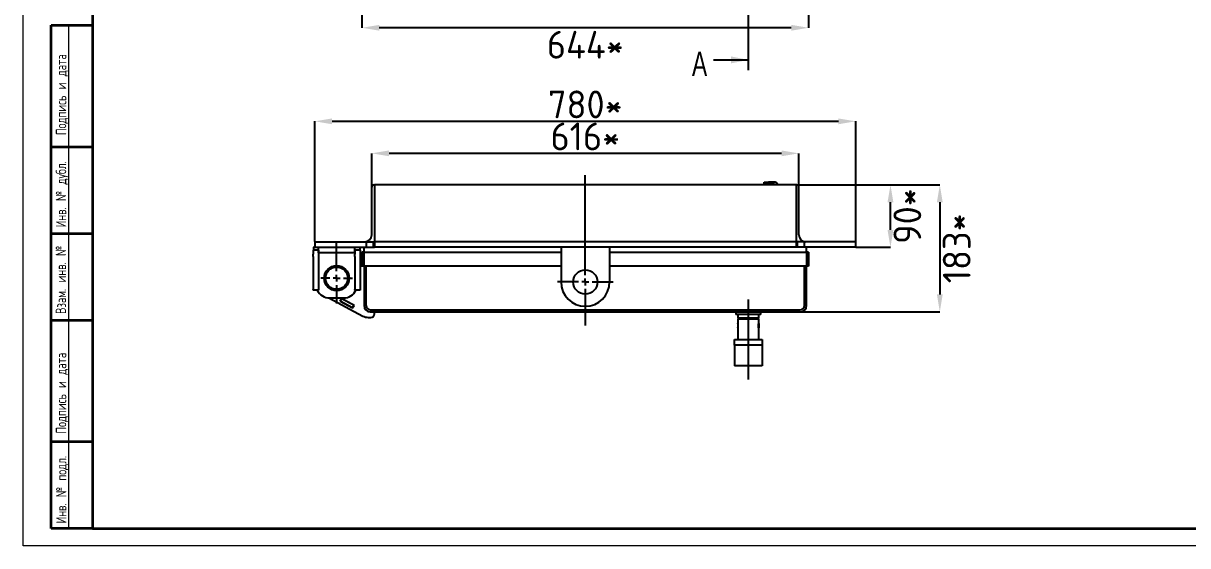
# Model space of a CAD drawing. Header units: millimetres. Extents: x 0 to 594, y 0 to 420.
# Drawn here: x 0 to 335.8, y 0 to 150.6 of the extents above; entities that cross this region are included whole.
import ezdxf

# ---------------------------------------------------------------- set-up
doc = ezdxf.new("R2010")
doc.units = ezdxf.units.MM
doc.header["$PDSIZE"] = -1
doc.layers.add('FORMAT', color=7, linetype='Continuous')
doc.layers.add('HIDDEN', color=30, linetype='Continuous')
doc.styles.add('GOST-2.304_Type-B', font='')
doc.styles.add('SLDTEXTSTYLE0', font='TXT', dxfattribs={"width": 0.7, "bigfont": 'bigfont'})
doc.styles.add('SLDTEXTSTYLE1', font='TXT', dxfattribs={"width": 0.7})
doc.styles.get('GOST-2.304_Type-B').set_extended_font_data('GOST Common')
doc.dimstyles.new('SLDDIMSTYLE0', dxfattribs={"dimtxt": 3.5, "dimasz": 3.5, "dimexe": 0, "dimexo": 0.0625, "dimgap": 0.875, "dimtad": 2, "dimdec": 1, "dimlfac": 5, "dimrnd": 1e-09, "dimzin": 12, "dimdsep": 46, "dimtxsty": 'SLDTEXTSTYLE1', "dimsah": 1, "dimcen": 0.09, "dimadec": 0, "dimazin": 3, "dimtfac": 1, "dimtdec": 1, "dimtofl": 0, "dimtmove": 0, "dimatfit": 3, "dimfxl": 1, "dimfrac": 2, "dimtolj": 1, "dimtzin": 12, "dimarcsym": 0})

# ---------------------------------------------------------------- blocks, each defined once
blk = doc.blocks.new('_D_4')
at = {"layer": 'Defpoints', "color": 0, "transparency": 16777216}
for p in [(97.67, 172.88), (226.47, 172.88), (97.67, 149.28)]:
    blk.add_point(p, dxfattribs=at)
at = {"layer": 'FORMAT', "color": 0, "lineweight": -2, "transparency": 16777216}
for p, q in [((97.67, 172.82), (97.67, 149.28)), ((226.47, 172.82), (226.47, 149.28)), ((221.47, 149.28), (102.67, 149.28))]:
    blk.add_line(p, q, dxfattribs=at)
at = {"layer": 'FORMAT', "color": 0, "transparency": 16777216}
for points in [[(102.67, 150.11), (102.67, 148.45), (97.67, 149.28)], [(221.47, 150.11), (221.47, 148.45), (226.47, 149.28)]]:
    blk.add_solid(points, dxfattribs=at)
at = {"layer": 'FORMAT', "color": 0, "transparency": 16777216, "insert": (162.07, 148.4), "char_height": 8, "attachment_point": 2, "style": 'GOST-2.304_Type-B'}
blk.add_mtext('\\A1;644*', dxfattribs=at)
blk = doc.blocks.new('_D_17')
at = {"layer": 'Defpoints', "color": 0, "transparency": 16777216}
for p in [(100.47, 113.09), (100.47, 103.35), (223.67, 103.35)]:
    blk.add_point(p, dxfattribs=at)
at = {"layer": 'FORMAT', "color": 0, "lineweight": -2, "transparency": 16777216}
for p, q in [((100.47, 103.41), (100.47, 113.09)), ((218.67, 113.09), (105.47, 113.09)), ((223.67, 103.41), (223.67, 113.09))]:
    blk.add_line(p, q, dxfattribs=at)
at = {"layer": 'FORMAT', "color": 0, "transparency": 16777216}
for points in [[(105.47, 113.92), (105.47, 112.26), (100.47, 113.09)], [(218.67, 113.92), (218.67, 112.26), (223.67, 113.09)]]:
    blk.add_solid(points, dxfattribs=at)
at = {"layer": 'FORMAT', "color": 0, "transparency": 16777216, "insert": (162.07, 121.96), "char_height": 8, "attachment_point": 2, "style": 'GOST-2.304_Type-B'}
blk.add_mtext('\\A1;616*', dxfattribs=at)
blk = doc.blocks.new('_D_18')
at = {"layer": 'Defpoints', "color": 0, "transparency": 16777216}
for p in [(240.07, 122.32), (84.07, 87.61), (240.07, 87.61)]:
    blk.add_point(p, dxfattribs=at)
at = {"layer": 'FORMAT', "color": 0, "lineweight": -2, "transparency": 16777216}
for p, q in [((84.07, 87.67), (84.07, 122.32)), ((89.07, 122.32), (235.07, 122.32)), ((240.07, 87.67), (240.07, 122.32))]:
    blk.add_line(p, q, dxfattribs=at)
at = {"layer": 'FORMAT', "color": 0, "transparency": 16777216}
for points in [[(89.07, 123.15), (89.07, 121.48), (84.07, 122.32)], [(235.07, 123.15), (235.07, 121.48), (240.07, 122.32)]]:
    blk.add_solid(points, dxfattribs=at)
at = {"layer": 'FORMAT', "color": 0, "transparency": 16777216, "insert": (162.07, 131.19), "char_height": 8, "attachment_point": 2, "style": 'GOST-2.304_Type-B'}
blk.add_mtext('\\A1;780*', dxfattribs=at)
blk = doc.blocks.new('_D_19')
at = {"layer": 'Defpoints', "color": 0, "transparency": 16777216}
for p in [(222.87, 104.01), (250.07, 104.01), (240.07, 86.01)]:
    blk.add_point(p, dxfattribs=at)
at = {"layer": 'FORMAT', "color": 0, "lineweight": -2, "transparency": 16777216}
for p, q in [((222.93, 104.01), (250.07, 104.01)), ((250.07, 91.01), (250.07, 99.01)), ((240.13, 86.01), (250.07, 86.01))]:
    blk.add_line(p, q, dxfattribs=at)
at = {"layer": 'FORMAT', "color": 0, "transparency": 16777216}
for points in [[(249.23, 99.01), (250.9, 99.01), (250.07, 104.01)], [(249.23, 91.01), (250.9, 91.01), (250.07, 86.01)]]:
    blk.add_solid(points, dxfattribs=at)
at = {"layer": 'FORMAT', "color": 0, "transparency": 16777216, "insert": (250.94, 95.01), "char_height": 8, "attachment_point": 2, "rotation": 90, "style": 'GOST-2.304_Type-B'}
blk.add_mtext('\\A1;90*', dxfattribs=at)
blk = doc.blocks.new('_D_20')
at = {"layer": 'Defpoints', "color": 0, "transparency": 16777216}
for p in [(222.87, 104.01), (224.07, 67.41), (264.3, 67.41)]:
    blk.add_point(p, dxfattribs=at)
at = {"layer": 'FORMAT', "color": 0, "lineweight": -2, "transparency": 16777216}
for p, q in [((222.93, 104.01), (264.3, 104.01)), ((264.3, 99.01), (264.3, 72.41)), ((224.13, 67.41), (264.3, 67.41))]:
    blk.add_line(p, q, dxfattribs=at)
at = {"layer": 'FORMAT', "color": 0, "transparency": 16777216}
for points in [[(263.47, 99.01), (265.14, 99.01), (264.3, 104.01)], [(263.47, 72.41), (265.14, 72.41), (264.3, 67.41)]]:
    blk.add_solid(points, dxfattribs=at)
at = {"layer": 'FORMAT', "color": 0, "transparency": 16777216, "insert": (265.18, 85.71), "char_height": 8, "attachment_point": 2, "rotation": 90, "style": 'GOST-2.304_Type-B'}
blk.add_mtext('\\A1;183*', dxfattribs=at)
blk = doc.blocks.new('SW_CENTERMARKSYMBOL_4')
at = {"layer": 'FORMAT', "color": 0}
for p, q in [((0, 2), (0, 30.75)), ((-2, 0), (-8, 0)), ((0, 0), (-1, 0)), ((0, 0), (0, 1)), ((0, 0), (0, -1)), ((0, 0), (1, 0)), ((2, 0), (8, 0)), ((0, -2), (0, -12.57))]:
    blk.add_line(p, q, dxfattribs=at)
blk = doc.blocks.new('SW_CENTERMARKSYMBOL_5')
at = {"layer": 'FORMAT', "color": 0}
for p, q in [((0, 2), (0, 10.05)), ((-2, 0), (-4.6, 0)), ((0, 0), (-1, 0)), ((0, 0), (0, 1)), ((0, 0), (0, -1)), ((0, 0), (1, 0)), ((2, 0), (4.6, 0)), ((0, -2), (0, -7.33))]:
    blk.add_line(p, q, dxfattribs=at)

msp = doc.modelspace()

# ---------------------------------------------------------------- linework, layer by layer
at = {"color": 7, "linetype": 'Continuous', "lineweight": 35}
for p, q in [((20, 415), (20, 5)), ((8, 5), (8, 150)), ((8, 150), (20, 150)), ((8, 115), (20, 115)), ((8, 90), (20, 90)), ((8, 65), (20, 65)), ((8, 30), (20, 30)), ((20, 5), (8, 5)), ((20, 5), (589, 5))]:
    msp.add_line(p, q, dxfattribs=at)
at = {"color": 7, "linetype": 'Continuous', "lineweight": 18}
msp.add_line((13, 150), (13, 5), dxfattribs=at)
at = {"layer": 'FORMAT'}
for p, q in [((209.066, 387.574), (209.066, 137.025)), ((199.066, 140.025), (209.066, 140.025)), ((213.666, 104.21), (213.666, 104.81)), ((213.666, 104.81), (214.866, 104.81)), ((214.866, 104.21), (213.666, 104.21)), ((216.466, 104.81), (214.866, 104.81)), ((216.466, 104.21), (214.866, 104.21)), ((100.466, 89.61), (100.466, 103.35)), ((101.126, 104.01), (101.266, 104.01)), ((222.866, 104.01), (101.266, 104.01)), ((101.266, 104.01), (101.266, 103.35)), ((101.266, 103.35), (101.266, 89.61)), ((223.006, 104.01), (222.866, 104.01)), ((222.866, 104.01), (222.866, 103.35)), ((222.866, 103.35), (222.866, 89.61)), ((223.666, 89.61), (223.666, 103.35)), ((84.066, 87.61), (84.066, 86.01)), ((84.066, 87.61), (98.866, 87.61)), ((98.866, 87.61), (98.866, 86.01)), ((98.866, 87.61), (100.866, 87.61)), ((100.866, 87.61), (100.866, 86.01)), ((100.866, 87.61), (101.266, 87.61)), ((101.266, 89.61), (101.266, 87.61)), ((222.866, 87.61), (101.266, 87.61)), ((101.266, 87.61), (101.266, 86.95)), ((222.866, 89.61), (222.866, 87.61)), ((223.266, 87.61), (222.866, 87.61)), ((222.866, 87.61), (222.866, 86.95)), ((225.266, 87.61), (223.266, 87.61)), ((223.266, 86.01), (223.266, 87.61)), ((225.266, 86.01), (225.266, 87.61)), ((240.066, 87.61), (225.266, 87.61)), ((240.066, 86.01), (240.066, 87.61)), ((85.166, 85.21), (83.566, 85.21)), ((83.566, 85.21), (83.566, 84.063)), ((83.566, 83.311), (83.566, 84.063)), ((83.666, 86.01), (83.666, 85.21)), ((84.066, 86.01), (83.666, 86.01)), ((84.066, 86.01), (98.866, 86.01)), ((85.166, 84.41), (85.166, 86.01)), ((85.166, 85.21), (85.166, 84.063)), ((95.566, 84.41), (85.166, 84.41)), ((85.166, 84.063), (85.166, 83.311)), ((95.566, 84.41), (95.566, 86.01)), ((97.166, 85.21), (95.566, 85.21)), ((95.566, 85.21), (95.566, 84.063)), ((95.566, 83.311), (95.566, 84.063)), ((97.066, 86.01), (97.066, 85.21)), ((97.166, 85.21), (97.166, 84.063)), ((97.166, 84.063), (97.166, 83.311)), ((97.666, 84.61), (97.666, 80.61)), ((98.266, 84.61), (97.666, 84.61)), ((98.266, 84.61), (98.266, 86.01)), ((98.266, 80.61), (98.266, 84.61)), ((98.266, 84.61), (155.066, 84.61)), ((98.866, 86.01), (100.866, 86.01)), ((100.866, 86.01), (101.266, 86.01)), ((101.266, 86.95), (101.266, 86.01)), ((222.866, 86.01), (101.266, 86.01)), ((155.066, 86.01), (155.066, 84.01)), ((155.066, 84.01), (155.066, 76.01)), ((169.066, 86.01), (169.066, 84.01)), ((169.066, 84.61), (225.866, 84.61)), ((169.066, 84.01), (169.066, 76.01)), ((222.866, 86.95), (222.866, 86.01)), ((223.266, 86.01), (222.866, 86.01)), ((225.266, 86.01), (223.266, 86.01)), ((240.066, 86.01), (225.266, 86.01)), ((225.866, 84.61), (225.866, 86.01)), ((225.866, 84.61), (225.866, 80.61)), ((226.466, 84.61), (225.866, 84.61)), ((226.466, 84.61), (226.466, 80.61)), ((83.566, 83.311), (83.566, 73.858)), ((85.166, 83.311), (85.166, 73.858)), ((95.566, 83.311), (95.566, 73.858)), ((97.166, 83.311), (97.166, 73.858)), ((97.466, 83.21), (97.166, 83.21)), ((97.466, 80.61), (97.466, 83.21)), ((97.666, 80.61), (97.466, 80.61)), ((98.266, 80.61), (97.666, 80.61)), ((155.066, 80.61), (98.266, 80.61)), ((98.266, 80.61), (98.266, 69.21)), ((98.866, 69.21), (98.866, 80.61)), ((225.866, 80.61), (169.066, 80.61)), ((225.266, 69.21), (225.266, 80.61)), ((226.466, 80.61), (225.866, 80.61)), ((225.866, 69.21), (225.866, 80.61)), ((83.566, 73.61), (83.566, 73.858)), ((85.166, 73.61), (83.566, 73.61)), ((85.166, 73.858), (85.166, 73.61)), ((88.072, 71.42), (97.92, 66.184)), ((88.366, 71.41), (92.366, 71.41)), ((91.757, 71.206), (91.363, 70.464)), ((91.416, 70.458), (91.792, 71.164)), ((91.792, 71.164), (91.748, 71.188)), ((95.377, 69.281), (91.757, 71.206)), ((95.324, 69.287), (91.792, 71.164)), ((95.566, 73.61), (95.566, 73.858)), ((97.166, 73.61), (95.566, 73.61)), ((97.166, 73.858), (97.166, 73.61)), ((209.066, 71.009), (209.066, 47.952)), ((91.363, 70.464), (94.983, 68.539)), ((91.416, 70.458), (91.372, 70.482)), ((94.948, 68.58), (91.416, 70.458)), ((94.948, 68.58), (95.324, 69.287)), ((94.992, 68.557), (94.948, 68.58)), ((94.983, 68.539), (95.377, 69.281)), ((95.368, 69.263), (95.324, 69.287)), ((100.066, 68.01), (224.066, 68.01)), ((100.066, 67.41), (224.066, 67.41)), ((101.266, 66.81), (101.266, 67.41)), ((205.466, 67.41), (205.466, 66.61)), ((212.666, 66.61), (212.666, 67.41)), ((99.423, 65.81), (100.266, 65.81)), ((209.066, 66.61), (205.466, 66.61)), ((206.066, 66.61), (206.066, 65.61)), ((209.066, 65.61), (206.066, 65.61)), ((206.066, 65.41), (206.066, 64.01)), ((206.066, 65.41), (212.066, 65.41)), ((206.066, 64.01), (206.066, 62.83)), ((207.066, 65.51), (207.066, 65.41)), ((212.666, 66.61), (209.066, 66.61)), ((212.066, 65.61), (209.066, 65.61)), ((211.066, 65.41), (211.066, 65.51)), ((212.066, 65.61), (212.066, 66.61)), ((212.066, 64.01), (212.066, 65.41)), ((212.066, 64.01), (212.066, 62.83)), ((206.07, 62.83), (206.066, 62.83)), ((206.066, 62.81), (206.066, 59.41)), ((212.066, 62.83), (212.062, 62.83)), ((212.066, 59.41), (212.066, 62.81)), ((205.066, 57.81), (205.066, 59.41)), ((205.066, 59.41), (209.066, 59.41)), ((209.066, 57.81), (205.066, 57.81)), ((205.066, 57.81), (205.066, 57.341)), ((205.066, 57.341), (205.066, 52.747)), ((209.066, 59.41), (213.066, 59.41)), ((213.066, 57.81), (209.066, 57.81)), ((213.066, 59.41), (213.066, 57.81)), ((213.066, 57.81), (213.066, 57.341)), ((213.066, 57.341), (213.066, 52.747)), ((205.066, 52.747), (205.066, 51.81)), ((213.066, 51.81), (205.066, 51.81)), ((213.066, 52.747), (213.066, 51.81))]:
    msp.add_line(p, q, dxfattribs=at)
at = {"layer": 'FORMAT', "flags": 128}
msp.add_lwpolyline([(212.066, 62.81), (212.06, 62.843), (212.043, 62.938), (212.023, 63.086), (212.009, 63.273), (212.006, 63.474), (212.016, 63.664), (212.035, 63.827), (212.054, 63.946), (212.065, 64.005), (212.064, 64.002)], dxfattribs=at)
at = {"layer": 'FORMAT'}
for centre, radius in [((90.366, 77.11), 3.6), ((90.366, 77.11), 3.2), ((162.066, 76.01), 3.5)]:
    msp.add_circle(centre, radius, dxfattribs=at)
for centre, radius, start, end in [((216.466, 103.61), 1.2, 19.47122, 90), ((216.466, 103.61), 0.6, 41.81031, 90), ((101.126, 103.35), 0.66, 90, 180), ((223.006, 103.35), 0.66, 0, 90), ((98.466, 89.61), 2, 270, 0), ((225.666, 89.61), 2, 180, 270), ((162.066, 76.01), 7, 180, 270), ((162.066, 76.01), 7, 270, 0), ((88.366, 75.41), 4, 206.74368, 270), ((92.366, 75.41), 4, 270, 333.25632), ((100.066, 69.21), 1.8, 180, 270), ((100.066, 69.21), 1.2, 180, 270), ((224.066, 69.21), 1.2, 270, 0), ((224.066, 69.21), 1.8, 270, 0), ((99.423, 69.01), 3.2, 242, 270), ((100.266, 66.81), 1, 270, 0), ((203.098, 63.41), 3.028, 348.57196, 11.27892), ((206.966, 65.51), 0.1, 0, 90), ((211.166, 65.51), 0.1, 90, 180)]:
    msp.add_arc(centre, radius, start, end, dxfattribs=at)
msp.add_solid([(209.066, 140.025), (204.066, 141.025), (204.066, 139.025)], dxfattribs=at)
at = {"layer": 'HIDDEN', "color": 1, "lineweight": 18}
for p, q in [((0, 0), (0, 420)), ((594, 0), (0, 0))]:
    msp.add_line(p, q, dxfattribs=at)

# ---------------------------------------------------------------- block references
at = {"layer": 'FORMAT'}
for name, p in [('SW_CENTERMARKSYMBOL_4', (162.066, 76.01)), ('SW_CENTERMARKSYMBOL_5', (90.366, 77.11))]:
    msp.add_blockref(name, p, dxfattribs=at)

# ---------------------------------------------------------------- texts
at = {"color": 7, "linetype": 'Continuous', "lineweight": 0, "char_height": 3, "attachment_point": 1, "rotation": 90, "style": 'SLDTEXTSTYLE0'}
for s, insert in [('Подпись и дата', (9.403, 118.347)), ('Инв. № дубл.', (9.384, 91.754)), ('Взам. инв. №', (9.342, 66.804)), ('Подпись и дата', (9.398, 32.301)), ('Инв. № подл.', (9.455, 6.408))]:
    msp.add_mtext(s, dxfattribs=dict(at, insert=insert))
at = {"layer": 'FORMAT', "insert": (192.836, 142.414), "char_height": 7, "attachment_point": 1, "style": 'SLDTEXTSTYLE1'}
msp.add_mtext('A', dxfattribs=at)

# ---------------------------------------------------------------- dimensions: what is measured, and where the dimension line sits
at = {"layer": 'FORMAT'}
for base, p1, p2, picture, middle in [((97.666, 149.28), (226.466, 172.88), (97.666, 172.88), '_D_4', (162.066, 149.28)), ((240.066, 122.316), (84.066, 87.61), (240.066, 87.61), '_D_18', (162.066, 122.316)), ((100.466, 113.09), (223.666, 103.35), (100.466, 103.35), '_D_17', (162.066, 113.09))]:
    dim = msp.add_linear_dim(base=base, p1=p1, p2=p2, text='<>*', dimstyle='SLDDIMSTYLE0', override={"dimtxt": 8, "dimasz": 5, "dimtxsty": 'GOST-2.304_Type-B'}, dxfattribs=at)
    dim.commit()
    dim.dimension.update_dxf_attribs({"geometry": picture, "text_midpoint": middle, "dimtype": 160})
for base, p1, p2, picture, middle in [((250.066, 104.01), (240.066, 86.01), (222.866, 104.01), '_D_19', (250.066, 95.01)), ((264.304, 67.41), (222.866, 104.01), (224.066, 67.41), '_D_20', (264.304, 85.71))]:
    dim = msp.add_linear_dim(base=base, p1=p1, p2=p2, angle=90, text='<>*', dimstyle='SLDDIMSTYLE0', override={"dimtxt": 8, "dimasz": 5, "dimtxsty": 'GOST-2.304_Type-B'}, dxfattribs=at)
    dim.commit()
    dim.dimension.update_dxf_attribs({"geometry": picture, "text_midpoint": middle, "dimtype": 160})

doc.saveas('drawing.dxf')
